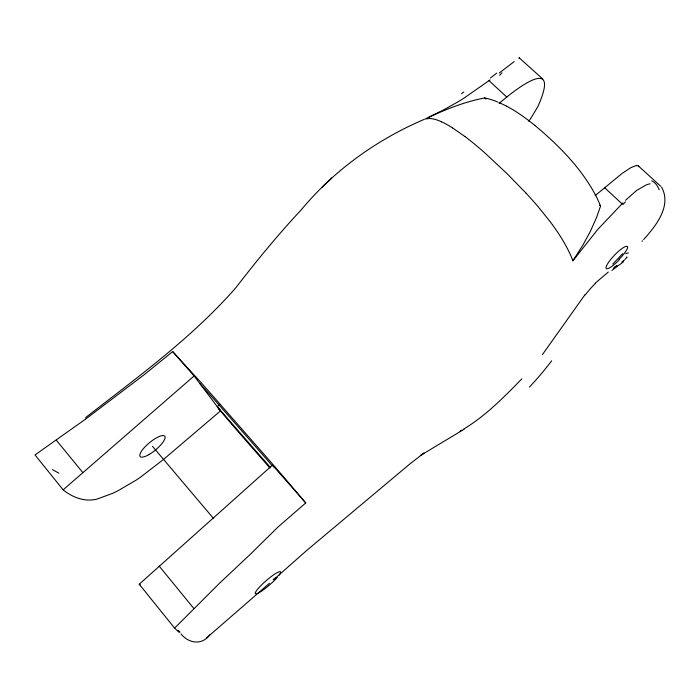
<?xml version="1.0" encoding="UTF-8"?>
<svg xmlns="http://www.w3.org/2000/svg" width="700" height="700" viewBox="0 0 700 700"><rect width="100%" height="100%" fill="white"/><g stroke="black" fill="none" stroke-linecap="round" stroke-linejoin="round"><path stroke-width="1.05" d="M519.374 57.767L519.041 58.485M534.809 125.344C558.88 145.495 581.683 168.411 596.26 196.508A84.744 60.235 56.5 0 1 600.548 206.106L596.549 217.569L590.24 231.621L582.916 245.061L572.889 260.776L571.13 256.384A83.072 27.589 48.6 0 0 553.105 225.68M542.369 354.69L585.025 294.63M572.889 260.776L597.879 229.276L622.93 202.895M643.624 239.54C655.83 226.091 672 205.774 661.535 187.084M642.521 240.782L642.023 241.334M521.903 378.822C503.948 397.154 485.677 415.852 463.549 429.179M424.305 119.324C377.081 139.51 334.233 170.1 301.359 209.702C278.197 234.474 256.699 260.68 236.014 287.525C192.246 337.636 137.883 376.941 85.61 417.594M85.715 419.037L143.666 375.104L172.673 351.584L202.23 383.845L270.821 462.07A116.34 2.546 49 0 1 278.451 470.899A102.419 2.275 49 0 1 284.769 478.231L305.751 502.959L278.171 526.855L250.959 553.665L219.284 583.485L174.615 628.11L179.13 632.345M625.082 259.297L627.148 257.162L626.535 257.066M210.07 634.532C202.37 645.347 189.105 643.86 180.95 633.92M624.409 259.998L623.726 260.689M623.569 260.846L621.827 262.098M625.503 200.296L636.711 190.391L646.109 184.957A46.935 24.194 -66 0 1 650.204 183.803M322.158 187.215L331.59 178.08L323.767 185.631M595.201 283.211L608.282 272.037M174.615 628.11L139.23 584.22L272.475 465.106L305.751 502.959M85.61 419.108L35 454.939L63.149 489.851L194.101 375.961L172.673 351.584M274.172 579.189L306.6 550.559L409.491 464.266L423.981 453.031L420.91 455.219L464.074 429.257M595.219 195.562L622.125 173.416L630.639 167.773L636.282 165.48L638.304 165.883L660.678 186.226M206.64 637.875L269.483 583.249M194.101 375.961L220.5 410.909L163.634 459.331L140.928 476.866A65.52 19.451 -39.4 0 1 136.369 479.981L118.379 490.525A93.293 28.35 -39.5 0 1 112.612 493.343L97.064 499.074A66.754 19.906 -39.3 0 1 93.8 499.713C82.626 501.366 71.706 496.755 63.149 489.851M219.791 404.486L217.263 406.56A81.384 1.802 49.1 0 0 226.852 417.699L252 446.547A137.524 3.211 49.1 0 0 255.377 450.398L270.576 467.626M499.179 103.416C514.587 89.871 561.584 53.113 538.055 106.207A184.433 58.511 -46.4 0 1 528.806 121.354M514.211 61.591L499.363 72.905M490.481 77.954L496.773 73.089M613.331 268.231L616.525 265.86M490.061 79.905L463.505 98.464A232.549 191.17 -2.6 0 1 458.903 101.308L443.616 109.882L425.162 119.018L428.82 118.528A75.154 24.64 49.9 0 1 439.014 120.706L441.525 121.8M460.11 431.121L461.843 430.159M616.394 266.035L614.933 266.735M428.619 117.372C446.547 108.999 465.168 101.675 484.671 97.956L485.896 99.103M497.613 101.964L497.306 101.841A89.521 62.265 59.8 0 0 484.662 97.921M498.82 102.462L505.234 105.464M505.523 105.612L506.249 105.989M506.537 106.138L512.951 109.743A159.836 106.899 57.2 0 1 534.782 125.396M140.263 584.824L139.23 584.22M452.559 127.89L465.019 136.579M519.137 57.767L542.798 79.039M489.046 80.657L506.879 97.178M604.503 187.591L622.029 203.822M599.489 205.126L600.548 206.106M526.111 193.209L507.211 173.819L485.879 153.86A149.713 46.69 49 0 0 465.001 136.518M269.159 467.093L262.203 459.183A165.016 3.841 49.1 0 1 248.876 443.975L239.365 433.055A52.36 1.103 49 0 1 234.623 427.569L232.085 424.62M220.5 410.909L219.861 410.191L220.798 411.303M219.643 409.929L218.129 408.065M152.53 446.373L213.64 518.613M56.262 440.081L82.679 472.421M159.18 566.072L194.058 608.773M550.104 221.585L538.186 206.771A139.808 44.153 48.8 0 0 526.102 193.218M550.489 222.093L551.819 223.886M552.195 224.402L552.755 225.172M272.475 465.106L273.691 466.839M638.304 165.883L638.803 166.653M52.526 469.691A128.389 12.775 36 0 1 58.922 473.218M180.014 632.135A133.735 22.05 56.9 0 1 178.176 630.472M199.981 383.67A83.886 1.785 49 0 1 207.349 391.816A85.111 1.811 49 0 1 216.002 401.511L265.44 457.914A82.547 1.776 49 0 1 272.055 465.588M619.29 259.7A15.234 3.299 -46.3 0 1 606.244 268.546A15.234 3.299 -46.3 0 1 614.688 254.966A15.234 3.299 -46.3 0 1 627.401 246.654A15.19 2.922 -45.3 0 1 627.629 247.047A15.085 3.001 -45.3 0 1 619.01 259.402M277.226 577.447A16.616 2.704 -41 0 1 256.104 593.863A16.616 2.704 -41 0 1 268.783 578.497A16.616 2.704 -41 0 1 278.854 575.47M275.52 577.736A16.87 0.945 -39.8 0 1 273.184 579.801M622.685 253.636A172.76 10.605 -45.6 0 1 612.771 264.049M232.041 424.576A42.857 0.893 49 0 1 220.85 411.364M219.625 409.832A33.014 21.963 -38 0 1 218.619 408.17M269.973 468.011A146.536 3.36 49 0 1 269.15 467.075M622.956 204.496A117.582 42.822 -57.4 0 1 625.476 201.915M651.709 180.827A47.836 24.019 -62.4 0 1 659.173 189.822M501.952 72.8A45.596 1.593 -46 0 1 499.59 75.329M463.698 92.076A94.885 1.662 -36.4 0 1 461.528 93.678M623.577 261.529A23.293 21 -34.1 0 1 616.551 266.402M551.67 360.789A208.933 136.596 -50 0 1 529.436 387.091M585.244 294.928A105.525 74.498 -72 0 1 595.324 283.456M625.747 253.627A75.574 10.911 -43.8 0 1 628.425 252.936M611.905 270.489A52.789 3.299 -40.8 0 1 617.461 266.271M441.516 121.774A91.306 29.68 49.7 0 1 452.567 127.916M148.873 454.624A15.978 4.725 -39.6 0 0 164.763 436.179A15.978 4.725 -39.6 0 0 143.719 448.271A15.978 4.725 -39.6 0 0 148.873 454.624"/></g></svg>
